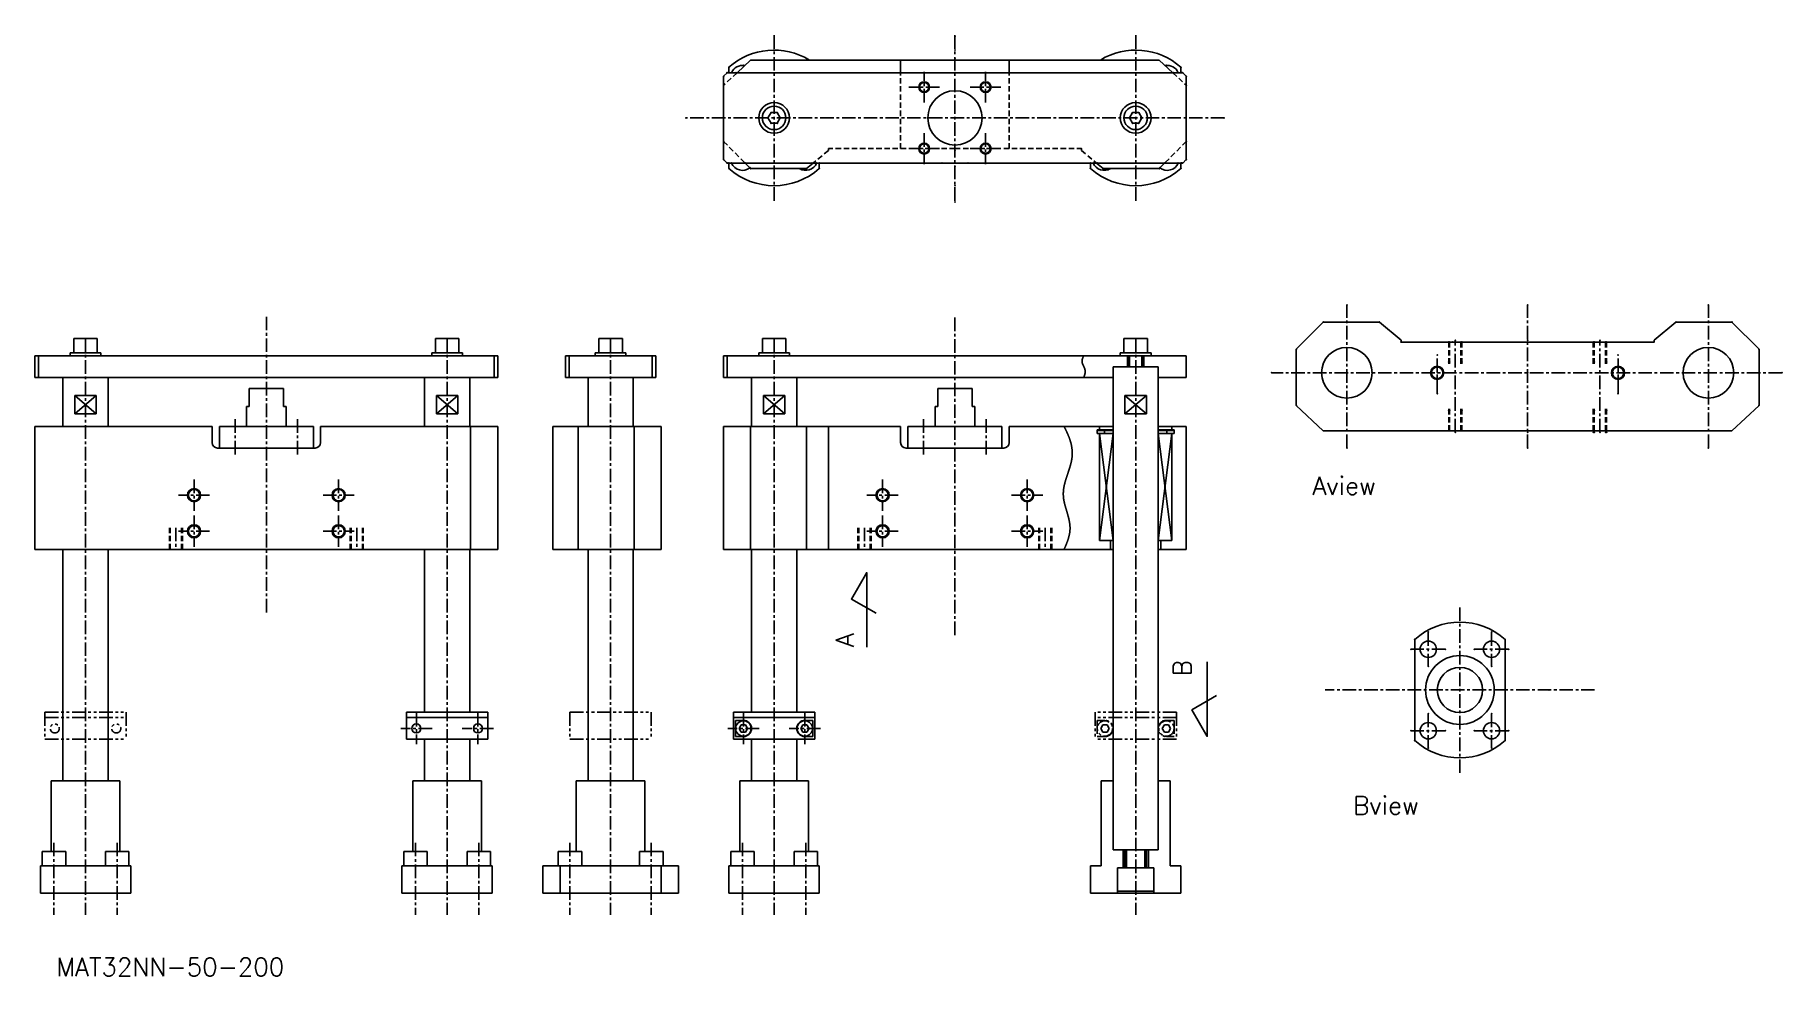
# Model space of a CAD drawing. Extents: x -509 to 458, y -343 to 177.
import ezdxf

# ---------------------------------------------------------------- set-up
doc = ezdxf.new("R2010")
doc.units = 0
for name, pattern in [('CENTER', [12, 7.5, -1.5, 1.5, -1.5]), ('DASHED', [4.5, 3, -1.5]), ('PHANTOM', [15, 7.5, -1.5, 1.5, -1.5, 1.5, -1.5])]:
    doc.linetypes.add(name, pattern=pattern)
doc.layers.get('0').update_dxf_attribs({"linetype": 'CONTINUOUS'})
doc.layers.add('CENTER', color=1, linetype='CENTER')
doc.styles.get("Standard").update_dxf_attribs({"font": 'txt.shx'})

msp = doc.modelspace()

# ---------------------------------------------------------------- linework, layer by layer
at = {"color": 7, "linetype": 'CONTINUOUS'}
for p, q in [((-128, 154.52), (-126, 156.52)), ((-126, 156.52), (0, 156.52)), ((-125, 159.47), (-125, 156.52)), ((-113, 163.52), (-120.5, 156.52)), ((0, 163.52), (-113, 163.52)), ((-30, 156.52), (-30, 163.52)), ((0, 163.52), (113, 163.52)), ((126, 156.52), (0, 156.52)), ((30, 156.52), (30, 163.52)), ((113, 163.52), (120.5, 156.52)), ((125, 159.47), (125, 156.52)), ((128, 154.52), (126, 156.52)), ((-128, 108.52), (-128, 154.52)), ((128, 108.52), (128, 154.52)), ((-101.71, 134.49), (-103.43, 131.52)), ((-103.43, 131.52), (-101.71, 128.55)), ((-98.29, 134.49), (-101.71, 134.49)), ((-101.71, 128.55), (-98.29, 128.55)), ((-96.57, 131.52), (-98.29, 134.49)), ((-98.29, 128.55), (-96.57, 131.52)), ((96.57, 131.52), (98.29, 134.49)), ((98.29, 128.55), (96.57, 131.52)), ((98.29, 134.49), (101.71, 134.49)), ((101.71, 128.55), (98.29, 128.55)), ((101.71, 134.49), (103.43, 131.52)), ((103.43, 131.52), (101.71, 128.55)), ((-126, 106.52), (-128, 108.52)), ((-126, 106.52), (0, 106.52)), ((-125, 106.52), (-125, 103.57)), ((-116, 106.52), (-113, 103.52)), ((-78.4, 106.52), (-82, 103.52)), ((-75, 106.52), (-75, 103.57)), ((126, 106.52), (0, 106.52)), ((75, 106.52), (75, 103.57)), ((78.4, 106.52), (82, 103.52)), ((116, 106.52), (113, 103.52)), ((125, 106.52), (125, 103.57)), ((126, 106.52), (128, 108.52)), ((-113, 103.52), (-82, 103.52)), ((113, 103.52), (82, 103.52)), ((188.8, 3.62), (203.8, 18.62)), ((203.8, 18.62), (234.8, 18.62)), ((246.8, 8.62), (234.8, 18.62)), ((386.8, 8.62), (398.8, 18.62)), ((429.8, 18.62), (398.8, 18.62)), ((444.8, 3.62), (429.8, 18.62)), ((-508.88, 0), (-380.88, 0)), ((-508.88, 0), (-508.88, -12)), ((-506.88, 0), (-506.88, -12)), ((-489.38, 1.6), (-472.38, 1.6)), ((-489.38, 1.6), (-489.38, 0)), ((-487.38, 9.6), (-474.38, 9.6)), ((-487.38, 9.6), (-487.38, 1.6)), ((-474.38, 9.6), (-474.38, 1.6)), ((-472.38, 1.6), (-472.38, 0)), ((-252.88, 0), (-380.88, 0)), ((-272.38, 1.6), (-289.38, 1.6)), ((-289.38, 1.6), (-289.38, 0)), ((-274.38, 9.6), (-287.38, 9.6)), ((-287.38, 9.6), (-287.38, 1.6)), ((-274.38, 9.6), (-274.38, 1.6)), ((-272.38, 1.6), (-272.38, 0)), ((-254.88, 0), (-254.88, -12)), ((-252.88, 0), (-252.88, -12)), ((-165.44, 0), (-215.44, 0)), ((-215.44, 0), (-215.44, -12)), ((-213.44, 0), (-213.44, -12)), ((-198.94, 1.6), (-181.94, 1.6)), ((-198.94, 1.6), (-198.94, 0)), ((-196.94, 9.6), (-183.94, 9.6)), ((-196.94, 9.6), (-196.94, 1.6)), ((-183.94, 9.6), (-183.94, 1.6)), ((-181.94, 1.6), (-181.94, 0)), ((-167.44, 0), (-167.44, -12)), ((-165.44, 0), (-165.44, -12)), ((-128, 0), (0, 0)), ((-128, 0), (-128, -12)), ((-126, 0), (-126, -12)), ((-108.5, 1.6), (-91.5, 1.6)), ((-108.5, 1.6), (-108.5, 0)), ((-106.5, 9.6), (-93.5, 9.6)), ((-106.5, 9.6), (-106.5, 1.6)), ((-93.5, 9.6), (-93.5, 1.6)), ((-91.5, 1.6), (-91.5, 0)), ((128, 0), (0, 0)), ((108.5, 1.6), (91.5, 1.6)), ((91.5, 1.6), (91.5, 0)), ((106.5, 9.6), (93.5, 9.6)), ((93.5, 9.6), (93.5, 1.6)), ((95.5, 0), (95.5, -6)), ((96, 0), (96, -6)), ((96.63, 0), (96.63, -6)), ((103.38, 0), (103.38, -6)), ((104, 0), (104, -6)), ((104.5, 0), (104.5, -6)), ((106.5, 9.6), (106.5, 1.6)), ((108.5, 1.6), (108.5, 0)), ((128, 0), (128, -12)), ((188.8, -27.38), (188.8, 3.62)), ((246.8, 7.62), (246.8, 8.62)), ((316.8, 7.62), (246.8, 7.62)), ((316.8, 7.62), (386.8, 7.62)), ((386.8, 7.62), (386.8, 8.62)), ((444.8, -27.38), (444.8, 3.62)), ((112.5, -6), (87.5, -6)), ((87.5, -6), (87.5, -273)), ((112.5, -6), (112.5, -273)), ((-508.88, -12), (-493.38, -12)), ((-508.88, -12), (-380.88, -12)), ((-493.38, -12), (-493.38, -39)), ((-468.38, -12), (-468.38, -39)), ((-390.38, -18), (-390.38, -28)), ((-371.38, -18), (-390.38, -18)), ((-252.88, -12), (-380.88, -12)), ((-371.38, -18), (-371.38, -28)), ((-293.38, -12), (-293.38, -39)), ((-268.38, -12), (-268.38, -39)), ((-215.44, -12), (-165.44, -12)), ((-202.94, -12), (-202.94, -39)), ((-177.94, -12), (-177.94, -39)), ((-128, -12), (0, -12)), ((-112.5, -12), (-112.5, -39)), ((-87.5, -12), (-87.5, -39)), ((-9.5, -18), (-9.5, -28)), ((-9.5, -18), (9.5, -18)), ((87.5, -12), (0, -12)), ((9.5, -18), (9.5, -28)), ((128, -12), (112.5, -12)), ((-486.82, -22), (-474.94, -22)), ((-486.82, -22), (-486.82, -32)), ((-474.94, -22), (-486.82, -32)), ((-474.94, -32), (-486.82, -22)), ((-474.94, -22), (-474.94, -32)), ((-391.88, -28), (-391.88, -39)), ((-390.38, -28), (-391.88, -28)), ((-371.38, -28), (-369.88, -28)), ((-369.88, -28), (-369.88, -39)), ((-286.82, -22), (-286.82, -32)), ((-286.82, -32), (-274.94, -22)), ((-274.94, -22), (-286.82, -22)), ((-286.82, -22), (-274.94, -32)), ((-274.94, -22), (-274.94, -32)), ((-94.06, -32), (-105.94, -22)), ((-105.94, -22), (-105.94, -32)), ((-105.94, -22), (-94.06, -22)), ((-94.06, -22), (-105.94, -32)), ((-94.06, -22), (-94.06, -32)), ((-11, -28), (-11, -39)), ((-9.5, -28), (-11, -28)), ((9.5, -28), (11, -28)), ((11, -28), (11, -39)), ((105.94, -22), (94.06, -22)), ((94.06, -22), (94.06, -32)), ((94.06, -22), (105.94, -32)), ((94.06, -32), (105.94, -22)), ((105.94, -22), (105.94, -32)), ((203.8, -41.38), (188.8, -27.38)), ((429.8, -41.38), (444.8, -27.38)), ((-486.82, -32), (-474.94, -32)), ((-274.94, -32), (-286.82, -32)), ((-105.94, -32), (-94.06, -32)), ((105.94, -32), (94.06, -32)), ((-508.88, -39), (-493.38, -39)), ((-508.88, -39), (-410.88, -39)), ((-508.88, -39), (-508.88, -107)), ((-410.88, -39), (-410.88, -48)), ((-380.88, -39), (-406.88, -39)), ((-406.88, -39), (-406.88, -51)), ((-380.88, -39), (-354.88, -39)), ((-354.88, -39), (-354.88, -51)), ((-252.88, -39), (-350.88, -39)), ((-350.88, -39), (-350.88, -48)), ((-267.88, -39), (-267.88, -107)), ((-252.88, -39), (-252.88, -107)), ((-190.44, -39), (-222.44, -39)), ((-222.44, -39), (-222.44, -107)), ((-208.44, -39), (-208.44, -107)), ((-177.94, -39), (-202.94, -39)), ((-190.44, -39), (-162.44, -39)), ((-177.44, -39), (-177.44, -107)), ((-162.44, -39), (-162.44, -107)), ((-128, -39), (-30, -39)), ((-128, -39), (-128, -107)), ((-113, -39), (-113, -107)), ((-82, -39), (-82, -107)), ((-70, -39), (-70, -107)), ((-30, -39), (-30, -48)), ((-26, -39), (-26, -51)), ((0, -39), (-26, -39)), ((0, -39), (26, -39)), ((26, -39), (26, -51)), ((87.5, -39), (30, -39)), ((30, -39), (30, -48)), ((78.75, -41), (78.75, -43)), ((87.5, -41), (78.75, -41)), ((87.5, -41.25), (78.75, -41.25)), ((87.5, -43), (78.75, -43)), ((80, -39), (80, -41)), ((80, -43), (80, -102)), ((87.5, -102), (80, -43)), ((87.5, -43), (80, -102)), ((82.75, -41.25), (82.75, -43)), ((87.5, -43), (87.5, -102)), ((128, -39), (112.5, -39)), ((121.25, -41), (112.5, -41)), ((121.25, -41.25), (112.5, -41.25)), ((121.25, -43), (112.5, -43)), ((112.5, -43), (112.5, -102)), ((112.5, -102), (120, -43)), ((112.5, -43), (120, -102)), ((117.25, -41.25), (117.25, -43)), ((120, -39), (120, -41)), ((120, -43), (120, -102)), ((121.25, -41), (121.25, -43)), ((128, -39), (128, -107)), ((316.8, -41.38), (203.8, -41.38)), ((316.8, -41.38), (429.8, -41.38)), ((-407.88, -51), (-380.88, -51)), ((-353.88, -51), (-380.88, -51)), ((-27, -51), (0, -51)), ((27, -51), (0, -51)), ((87.5, -102), (80, -102)), ((86, -102), (86, -107)), ((120, -102), (112.5, -102)), ((114, -102), (114, -107)), ((-508.88, -107), (-493.38, -107)), ((-508.88, -107), (-380.88, -107)), ((-493.38, -107), (-493.38, -235)), ((-468.38, -107), (-468.38, -235)), ((-252.88, -107), (-380.88, -107)), ((-293.38, -107), (-293.38, -197)), ((-268.38, -107), (-268.38, -197)), ((-222.44, -107), (-162.44, -107)), ((-202.94, -107), (-202.94, -235)), ((-177.94, -107), (-177.94, -235)), ((-128, -107), (0, -107)), ((-112.5, -107), (-112.5, -197)), ((-87.5, -107), (-87.5, -197)), ((87.5, -107), (0, -107)), ((128, -107), (112.5, -107)), ((254.36, -156.78), (254.36, -212.68)), ((304.36, -156.78), (304.36, -212.68)), ((-258.38, -197), (-303.38, -197)), ((-303.38, -197), (-303.38, -212)), ((-258.38, -200), (-303.38, -200)), ((-258.38, -197), (-258.38, -212)), ((-122.5, -197), (-77.5, -197)), ((-122.5, -197), (-122.5, -212)), ((-122.5, -200), (-77.5, -200)), ((-117, -201.5), (-121.38, -201.5)), ((-121.38, -201.5), (-121.38, -210.5)), ((-83, -201.5), (-78.62, -201.5)), ((-78.62, -201.5), (-78.62, -210.5)), ((-77.5, -197), (-77.5, -212)), ((-258.38, -212), (-303.38, -212)), ((-293.38, -212), (-293.38, -235)), ((-268.38, -212), (-268.38, -235)), ((-122.5, -212), (-77.5, -212)), ((-117, -210.5), (-121.38, -210.5)), ((-118.15, -204), (-119.31, -206)), ((-119.31, -206), (-118.15, -208)), ((-118.15, -204), (-115.85, -204)), ((-118.15, -208), (-115.85, -208)), ((-115.85, -204), (-114.69, -206)), ((-114.69, -206), (-115.85, -208)), ((-112.5, -212), (-112.5, -235)), ((-87.5, -212), (-87.5, -235)), ((-84.15, -204), (-85.31, -206)), ((-85.31, -206), (-84.15, -208)), ((-84.15, -204), (-81.85, -204)), ((-84.15, -208), (-81.85, -208)), ((-83, -210.5), (-78.62, -210.5)), ((-81.85, -204), (-80.69, -206)), ((-80.69, -206), (-81.85, -208)), ((-499.88, -235), (-480.88, -235)), ((-499.88, -235), (-499.88, -274)), ((-480.88, -235), (-461.88, -235)), ((-461.88, -235), (-461.88, -274)), ((-299.88, -235), (-299.88, -274)), ((-280.88, -235), (-299.88, -235)), ((-261.88, -235), (-280.88, -235)), ((-261.88, -235), (-261.88, -274)), ((-209.44, -235), (-209.44, -274)), ((-171.44, -235), (-209.44, -235)), ((-171.44, -235), (-171.44, -274)), ((-119, -235), (-100, -235)), ((-119, -235), (-119, -274)), ((-100, -235), (-81, -235)), ((-81, -235), (-81, -274)), ((81, -235), (81, -282)), ((87.5, -235), (81, -235)), ((119, -235), (112.5, -235)), ((119, -235), (119, -282)), ((-504.88, -274), (-491.88, -274)), ((-504.88, -274), (-504.88, -282)), ((-491.88, -274), (-491.88, -282)), ((-469.88, -274), (-456.88, -274)), ((-469.88, -274), (-469.88, -282)), ((-456.88, -274), (-456.88, -282)), ((-291.88, -274), (-304.88, -274)), ((-304.88, -274), (-304.88, -282)), ((-291.88, -274), (-291.88, -282)), ((-256.88, -274), (-269.88, -274)), ((-269.88, -274), (-269.88, -282)), ((-256.88, -274), (-256.88, -282)), ((-219.44, -274), (-206.44, -274)), ((-219.44, -274), (-219.44, -282)), ((-206.44, -274), (-206.44, -282)), ((-161.44, -274), (-174.44, -274)), ((-174.44, -274), (-174.44, -282)), ((-161.44, -274), (-161.44, -282)), ((-124, -274), (-111, -274)), ((-124, -274), (-124, -282)), ((-111, -274), (-111, -282)), ((-89, -274), (-76, -274)), ((-89, -274), (-89, -282)), ((-76, -274), (-76, -282)), ((112.5, -273), (87.5, -273)), ((93, -273), (93, -283)), ((94, -273), (94, -283)), ((94.88, -273), (94.88, -283)), ((105.13, -273), (105.13, -283)), ((106, -273), (106, -283)), ((107, -273), (107, -283)), ((-505.88, -282), (-505.88, -297)), ((-505.88, -282), (-480.88, -282)), ((-480.88, -282), (-455.88, -282)), ((-455.88, -282), (-455.88, -297)), ((-305.88, -282), (-305.88, -297)), ((-280.88, -282), (-305.88, -282)), ((-255.88, -282), (-280.88, -282)), ((-255.88, -282), (-255.88, -297)), ((-190.44, -282), (-227.94, -282)), ((-227.94, -282), (-227.94, -297)), ((-218.39, -297), (-218.39, -282)), ((-209.44, -282), (-171.44, -282)), ((-152.94, -282), (-190.44, -282)), ((-162.49, -297), (-162.49, -282)), ((-152.94, -297), (-152.94, -282)), ((-125, -282), (-125, -297)), ((-125, -282), (-100, -282)), ((-100, -282), (-75, -282)), ((-75, -282), (-75, -297)), ((75, -282), (75, -297)), ((81, -282), (75, -282)), ((110, -283), (90, -283)), ((90, -283), (90, -297)), ((110, -283), (110, -297)), ((125, -282), (119, -282)), ((125, -282), (125, -297)), ((-505.88, -297), (-455.88, -297)), ((-255.88, -297), (-305.88, -297)), ((-227.94, -297), (-152.94, -297)), ((-125, -297), (-75, -297)), ((75, -297), (125, -297)), ((110, -296), (90, -296))]:
    msp.add_line(p, q, dxfattribs=at)
at = {"color": 3, "linetype": 'DASHED'}
for p, q in [((-120.5, 156.52), (-128, 149.52)), ((-30, 114.52), (-30, 156.52)), ((30, 114.52), (30, 156.52)), ((120.5, 156.52), (128, 149.52)), ((-128, 149.52), (-128, 118.52)), ((128, 149.52), (128, 118.52)), ((-128, 118.52), (-116, 106.52)), ((128, 118.52), (116, 106.52)), ((-70, 113.52), (-78.4, 106.52)), ((0, 114.52), (-70, 114.52)), ((-70, 113.52), (-70, 114.52)), ((0, 114.52), (70, 114.52)), ((70, 113.52), (70, 114.52)), ((70, 113.52), (78.4, 106.52)), ((273.15, -4.38), (273.15, 7.62)), ((273.65, -4.38), (273.65, 7.62)), ((279.95, -4.38), (279.95, 7.62)), ((280.45, -4.38), (280.45, 7.62)), ((353.15, -4.38), (353.15, 7.62)), ((353.65, -4.38), (353.65, 7.62)), ((359.95, -4.38), (359.95, 7.62)), ((360.45, -4.38), (360.45, 7.62)), ((273.15, -41.38), (273.15, -29.38)), ((273.65, -41.38), (273.65, -29.38)), ((279.95, -41.38), (279.95, -29.38)), ((280.45, -41.38), (280.45, -29.38)), ((353.15, -41.38), (353.15, -29.38)), ((353.65, -41.38), (353.65, -29.38)), ((359.95, -41.38), (359.95, -29.38)), ((360.45, -41.38), (360.45, -29.38)), ((-434.53, -95), (-434.53, -107)), ((-434.03, -95), (-434.03, -107)), ((-427.73, -95), (-427.73, -107)), ((-427.23, -95), (-427.23, -107)), ((-334.53, -95), (-334.53, -107)), ((-334.03, -95), (-334.03, -107)), ((-327.73, -95), (-327.73, -107)), ((-327.23, -95), (-327.23, -107)), ((-53.65, -95), (-53.65, -107)), ((-53.15, -95), (-53.15, -107)), ((-46.85, -95), (-46.85, -107)), ((-46.35, -95), (-46.35, -107)), ((46.35, -95), (46.35, -107)), ((46.85, -95), (46.85, -107)), ((53.15, -95), (53.15, -107)), ((53.65, -95), (53.65, -107))]:
    msp.add_line(p, q, dxfattribs=at)
at = {"color": 3, "linetype": 'PHANTOM'}
for p, q in [((-503.38, -197), (-458.38, -197)), ((-503.38, -197), (-503.38, -212)), ((-503.38, -200), (-458.38, -200)), ((-458.38, -197), (-458.38, -212)), ((-212.94, -197), (-167.94, -197)), ((-212.94, -197), (-212.94, -212)), ((-167.94, -197), (-167.94, -212)), ((122.5, -197), (77.5, -197)), ((77.5, -197), (77.5, -212)), ((122.5, -200), (77.5, -200)), ((78.62, -201.5), (78.62, -210.5)), ((83, -201.5), (78.62, -201.5)), ((117, -201.5), (121.38, -201.5)), ((121.38, -201.5), (121.38, -210.5)), ((122.5, -197), (122.5, -212)), ((-503.38, -212), (-458.38, -212)), ((-212.94, -212), (-167.94, -212)), ((122.5, -212), (77.5, -212)), ((83, -210.5), (78.62, -210.5)), ((81.85, -204), (80.69, -206)), ((80.69, -206), (81.85, -208)), ((84.15, -204), (81.85, -204)), ((84.15, -208), (81.85, -208)), ((84.15, -204), (85.31, -206)), ((85.31, -206), (84.15, -208)), ((115.85, -204), (114.69, -206)), ((114.69, -206), (115.85, -208)), ((118.15, -204), (115.85, -204)), ((118.15, -208), (115.85, -208)), ((117, -210.5), (121.38, -210.5)), ((118.15, -204), (119.31, -206)), ((119.31, -206), (118.15, -208))]:
    msp.add_line(p, q, dxfattribs=at)
at = {"color": 7, "linetype": 'CONTINUOUS'}
for points in [[(-48.76, -160.98), (-48.76, -119.81), (-57.22, -134.46), (-43.56, -142.35)], [(139.55, -169.22), (139.55, -210.39), (131.09, -195.74), (144.75, -187.86)]]:
    msp.add_lwpolyline(points, dxfattribs=at)
at = {"color": 7}
for points in [[(71.27, 0, 0), (71.25, -0.03, 0), (71.24, -0.05, 0), (71.22, -0.08, 0), (71.21, -0.11, 0), (71.19, -0.13, 0), (71.18, -0.16, 0), (71.17, -0.19, 0), (71.15, -0.21, 0), (71.14, -0.24, 0), (71.12, -0.27, 0), (71.11, -0.29, 0), (71.09, -0.32, 0), (71.08, -0.35, 0), (71.07, -0.38, 0), (71.05, -0.4, 0), (71.04, -0.43, 0), (71.03, -0.46, 0), (71.01, -0.48, 0), (71, -0.51, 0), (70.99, -0.54, 0), (70.97, -0.57, 0), (70.96, -0.59, 0), (70.95, -0.62, 0), (70.93, -0.65, 0), (70.92, -0.68, 0), (70.91, -0.7, 0), (70.9, -0.73, 0), (70.88, -0.76, 0), (70.87, -0.79, 0), (70.86, -0.81, 0), (70.85, -0.84, 0), (70.83, -0.87, 0), (70.82, -0.9, 0), (70.81, -0.93, 0), (70.8, -0.95, 0), (70.79, -0.98, 0), (70.77, -1.01, 0), (70.76, -1.04, 0), (70.75, -1.07, 0), (70.74, -1.09, 0), (70.73, -1.12, 0), (70.72, -1.15, 0), (70.7, -1.18, 0), (70.69, -1.21, 0), (70.68, -1.23, 0), (70.67, -1.26, 0), (70.66, -1.29, 0), (70.65, -1.32, 0), (70.64, -1.35, 0), (70.63, -1.38, 0), (70.62, -1.41, 0), (70.61, -1.43, 0), (70.6, -1.46, 0), (70.59, -1.49, 0), (70.58, -1.52, 0), (70.57, -1.55, 0), (70.56, -1.58, 0), (70.55, -1.61, 0), (70.54, -1.64, 0), (70.53, -1.67, 0), (70.52, -1.69, 0), (70.52, -1.72, 0), (70.51, -1.75, 0), (70.5, -1.78, 0), (70.49, -1.81, 0), (70.48, -1.84, 0), (70.47, -1.87, 0), (70.47, -1.9, 0), (70.46, -1.93, 0), (70.45, -1.96, 0), (70.44, -1.99, 0), (70.44, -2.02, 0), (70.43, -2.05, 0), (70.42, -2.08, 0), (70.42, -2.11, 0), (70.41, -2.14, 0), (70.41, -2.17, 0), (70.4, -2.2, 0), (70.39, -2.23, 0), (70.39, -2.26, 0), (70.38, -2.29, 0), (70.38, -2.32, 0), (70.37, -2.35, 0), (70.37, -2.38, 0), (70.36, -2.41, 0), (70.36, -2.44, 0), (70.36, -2.47, 0), (70.35, -2.5, 0), (70.35, -2.53, 0), (70.35, -2.56, 0), (70.34, -2.59, 0), (70.34, -2.62, 0), (70.34, -2.65, 0), (70.34, -2.68, 0), (70.33, -2.71, 0), (70.33, -2.74, 0), (70.33, -2.77, 0), (70.33, -2.8, 0), (70.33, -2.83, 0), (70.33, -2.86, 0), (70.33, -2.89, 0), (70.33, -2.92, 0), (70.33, -2.95, 0), (70.33, -2.98, 0), (70.33, -3.01, 0), (70.33, -3.05, 0), (70.33, -3.08, 0), (70.33, -3.11, 0), (70.33, -3.14, 0), (70.33, -3.17, 0), (70.33, -3.2, 0), (70.33, -3.23, 0), (70.34, -3.26, 0), (70.34, -3.29, 0), (70.34, -3.32, 0), (70.34, -3.35, 0), (70.35, -3.38, 0), (70.35, -3.41, 0), (70.35, -3.44, 0), (70.36, -3.47, 0), (70.36, -3.5, 0), (70.37, -3.53, 0), (70.37, -3.56, 0), (70.38, -3.59, 0), (70.38, -3.62, 0), (70.39, -3.65, 0), (70.39, -3.68, 0), (70.4, -3.71, 0), (70.41, -3.74, 0), (70.41, -3.77, 0), (70.42, -3.8, 0), (70.43, -3.83, 0), (70.43, -3.86, 0), (70.44, -3.89, 0), (70.45, -3.92, 0), (70.46, -3.95, 0), (70.46, -3.98, 0), (70.47, -4, 0), (70.48, -4.03, 0), (70.49, -4.06, 0), (70.5, -4.09, 0), (70.51, -4.12, 0), (70.52, -4.15, 0), (70.52, -4.18, 0), (70.53, -4.21, 0), (70.54, -4.24, 0), (70.55, -4.27, 0), (70.56, -4.29, 0), (70.57, -4.32, 0), (70.58, -4.35, 0), (70.59, -4.38, 0), (70.6, -4.41, 0), (70.62, -4.44, 0), (70.63, -4.47, 0), (70.64, -4.49, 0), (70.65, -4.52, 0), (70.66, -4.55, 0), (70.67, -4.58, 0), (70.68, -4.61, 0), (70.69, -4.64, 0), (70.71, -4.66, 0), (70.72, -4.69, 0), (70.73, -4.72, 0), (70.74, -4.75, 0), (70.75, -4.78, 0), (70.76, -4.8, 0), (70.78, -4.83, 0), (70.79, -4.86, 0), (70.8, -4.89, 0), (70.81, -4.92, 0), (70.83, -4.94, 0), (70.84, -4.97, 0), (70.85, -5, 0), (70.86, -5.03, 0), (70.87, -5.05, 0), (70.89, -5.08, 0), (70.9, -5.11, 0), (70.91, -5.14, 0), (70.93, -5.17, 0), (70.94, -5.19, 0), (70.95, -5.22, 0), (70.96, -5.25, 0), (70.98, -5.28, 0), (70.99, -5.3, 0), (71, -5.33, 0), (71.02, -5.36, 0), (71.03, -5.38, 0), (71.04, -5.41, 0), (71.05, -5.44, 0), (71.07, -5.47, 0), (71.08, -5.49, 0), (71.09, -5.52, 0), (71.11, -5.55, 0), (71.12, -5.58, 0), (71.13, -5.6, 0), (71.15, -5.63, 0), (71.16, -5.66, 0), (71.17, -5.69, 0), (71.19, -5.71, 0), (71.2, -5.74, 0), (71.21, -5.77, 0), (71.23, -5.79, 0), (71.24, -5.82, 0), (71.25, -5.85, 0), (71.27, -5.88, 0), (71.28, -5.9, 0), (71.29, -5.93, 0), (71.31, -5.96, 0), (71.32, -5.99, 0), (71.33, -6.01, 0), (71.34, -6.04, 0), (71.36, -6.07, 0), (71.37, -6.1, 0), (71.38, -6.12, 0), (71.4, -6.15, 0), (71.41, -6.18, 0), (71.42, -6.21, 0), (71.44, -6.23, 0), (71.45, -6.26, 0), (71.46, -6.29, 0), (71.47, -6.32, 0), (71.49, -6.34, 0), (71.5, -6.37, 0), (71.51, -6.4, 0), (71.52, -6.43, 0), (71.54, -6.45, 0), (71.55, -6.48, 0), (71.56, -6.51, 0), (71.57, -6.54, 0), (71.59, -6.56, 0), (71.6, -6.59, 0), (71.61, -6.62, 0), (71.62, -6.65, 0), (71.63, -6.68, 0), (71.65, -6.7, 0), (71.66, -6.73, 0), (71.67, -6.76, 0), (71.68, -6.79, 0), (71.69, -6.82, 0), (71.7, -6.85, 0), (71.71, -6.87, 0), (71.72, -6.9, 0), (71.73, -6.93, 0), (71.75, -6.96, 0), (71.76, -6.99, 0), (71.77, -7.02, 0), (71.78, -7.04, 0), (71.79, -7.07, 0), (71.8, -7.1, 0), (71.81, -7.13, 0), (71.82, -7.16, 0), (71.83, -7.19, 0), (71.83, -7.22, 0), (71.84, -7.25, 0), (71.85, -7.28, 0), (71.86, -7.3, 0), (71.87, -7.33, 0), (71.88, -7.36, 0), (71.89, -7.39, 0), (71.9, -7.42, 0), (71.9, -7.45, 0), (71.91, -7.48, 0), (71.92, -7.51, 0), (71.93, -7.54, 0), (71.93, -7.57, 0), (71.94, -7.6, 0), (71.95, -7.63, 0), (71.95, -7.66, 0), (71.96, -7.69, 0), (71.97, -7.72, 0), (71.97, -7.75, 0), (71.98, -7.78, 0), (71.99, -7.81, 0), (71.99, -7.84, 0), (72, -7.87, 0), (72, -7.9, 0), (72.01, -7.93, 0), (72.01, -7.96, 0), (72.02, -7.99, 0), (72.02, -8.02, 0), (72.03, -8.05, 0), (72.03, -8.08, 0), (72.04, -8.11, 0), (72.04, -8.14, 0), (72.04, -8.17, 0), (72.05, -8.2, 0), (72.05, -8.23, 0), (72.05, -8.26, 0), (72.05, -8.29, 0), (72.06, -8.32, 0), (72.06, -8.35, 0), (72.06, -8.38, 0), (72.06, -8.41, 0), (72.06, -8.44, 0), (72.07, -8.47, 0), (72.07, -8.5, 0), (72.07, -8.53, 0), (72.07, -8.56, 0), (72.07, -8.59, 0), (72.07, -8.62, 0), (72.07, -8.65, 0), (72.07, -8.68, 0), (72.07, -8.71, 0), (72.07, -8.74, 0), (72.07, -8.77, 0), (72.07, -8.8, 0), (72.07, -8.83, 0), (72.07, -8.87, 0), (72.06, -8.9, 0), (72.06, -8.93, 0), (72.06, -8.96, 0), (72.06, -8.99, 0), (72.06, -9.02, 0), (72.06, -9.05, 0), (72.05, -9.08, 0), (72.05, -9.11, 0), (72.05, -9.14, 0), (72.05, -9.17, 0), (72.04, -9.2, 0), (72.04, -9.23, 0), (72.04, -9.26, 0), (72.03, -9.29, 0), (72.03, -9.32, 0), (72.03, -9.35, 0), (72.02, -9.38, 0), (72.02, -9.41, 0), (72.01, -9.44, 0), (72.01, -9.47, 0), (72, -9.5, 0), (72, -9.53, 0), (72, -9.56, 0), (71.99, -9.59, 0), (71.99, -9.62, 0), (71.98, -9.65, 0), (71.98, -9.68, 0), (71.97, -9.71, 0), (71.96, -9.74, 0), (71.96, -9.77, 0), (71.95, -9.8, 0), (71.95, -9.83, 0), (71.94, -9.86, 0), (71.94, -9.89, 0), (71.93, -9.92, 0), (71.92, -9.95, 0), (71.92, -9.98, 0), (71.91, -10.01, 0), (71.9, -10.04, 0), (71.9, -10.07, 0), (71.89, -10.1, 0), (71.88, -10.13, 0), (71.88, -10.16, 0), (71.87, -10.19, 0), (71.86, -10.22, 0), (71.86, -10.25, 0), (71.85, -10.28, 0), (71.84, -10.3, 0), (71.83, -10.33, 0), (71.83, -10.36, 0), (71.82, -10.39, 0), (71.81, -10.42, 0), (71.8, -10.45, 0), (71.79, -10.48, 0), (71.79, -10.51, 0), (71.78, -10.54, 0), (71.77, -10.57, 0), (71.76, -10.6, 0), (71.75, -10.63, 0), (71.74, -10.66, 0), (71.74, -10.69, 0), (71.73, -10.71, 0), (71.72, -10.74, 0), (71.71, -10.77, 0), (71.7, -10.8, 0), (71.69, -10.83, 0), (71.68, -10.86, 0), (71.67, -10.89, 0), (71.66, -10.92, 0), (71.65, -10.95, 0), (71.64, -10.97, 0), (71.64, -11, 0), (71.63, -11.03, 0), (71.62, -11.06, 0), (71.61, -11.09, 0), (71.6, -11.12, 0), (71.59, -11.15, 0), (71.58, -11.18, 0), (71.57, -11.21, 0), (71.56, -11.23, 0), (71.55, -11.26, 0), (71.54, -11.29, 0), (71.53, -11.32, 0), (71.52, -11.35, 0), (71.51, -11.38, 0), (71.5, -11.41, 0), (71.49, -11.43, 0), (71.47, -11.46, 0), (71.46, -11.49, 0), (71.45, -11.52, 0), (71.44, -11.55, 0), (71.43, -11.58, 0), (71.42, -11.6, 0), (71.41, -11.63, 0), (71.4, -11.66, 0), (71.39, -11.69, 0), (71.38, -11.72, 0), (71.37, -11.75, 0), (71.36, -11.77, 0), (71.35, -11.8, 0), (71.33, -11.83, 0), (71.32, -11.86, 0), (71.31, -11.89, 0), (71.3, -11.92, 0), (71.29, -11.94, 0), (71.28, -11.97, 0), (71.27, -12, 0)], [(60.36, -39, 0), (60.43, -39.13, 0), (60.5, -39.26, 0), (60.56, -39.39, 0), (60.63, -39.52, 0), (60.7, -39.65, 0), (60.76, -39.78, 0), (60.83, -39.91, 0), (60.9, -40.05, 0), (60.96, -40.18, 0), (61.03, -40.31, 0), (61.09, -40.44, 0), (61.16, -40.57, 0), (61.22, -40.7, 0), (61.29, -40.84, 0), (61.35, -40.97, 0), (61.42, -41.1, 0), (61.48, -41.23, 0), (61.55, -41.36, 0), (61.61, -41.5, 0), (61.67, -41.63, 0), (61.73, -41.76, 0), (61.8, -41.9, 0), (61.86, -42.03, 0), (61.92, -42.16, 0), (61.98, -42.3, 0), (62.04, -42.43, 0), (62.1, -42.56, 0), (62.16, -42.7, 0), (62.22, -42.83, 0), (62.28, -42.97, 0), (62.34, -43.1, 0), (62.4, -43.24, 0), (62.45, -43.37, 0), (62.51, -43.51, 0), (62.57, -43.64, 0), (62.63, -43.78, 0), (62.68, -43.92, 0), (62.74, -44.05, 0), (62.79, -44.19, 0), (62.85, -44.32, 0), (62.9, -44.46, 0), (62.96, -44.6, 0), (63.01, -44.73, 0), (63.06, -44.87, 0), (63.12, -45.01, 0), (63.17, -45.15, 0), (63.22, -45.28, 0), (63.27, -45.42, 0), (63.32, -45.56, 0), (63.37, -45.7, 0), (63.42, -45.84, 0), (63.47, -45.98, 0), (63.52, -46.12, 0), (63.57, -46.26, 0), (63.61, -46.39, 0), (63.66, -46.53, 0), (63.71, -46.67, 0), (63.75, -46.81, 0), (63.8, -46.95, 0), (63.84, -47.09, 0), (63.88, -47.24, 0), (63.93, -47.38, 0), (63.97, -47.52, 0), (64.01, -47.66, 0), (64.05, -47.8, 0), (64.09, -47.94, 0), (64.13, -48.08, 0), (64.16, -48.23, 0), (64.2, -48.37, 0), (64.24, -48.51, 0), (64.27, -48.65, 0), (64.31, -48.8, 0), (64.34, -48.94, 0), (64.37, -49.08, 0), (64.41, -49.23, 0), (64.44, -49.37, 0), (64.47, -49.52, 0), (64.5, -49.66, 0), (64.53, -49.8, 0), (64.55, -49.95, 0), (64.58, -50.09, 0), (64.6, -50.24, 0), (64.63, -50.38, 0), (64.65, -50.53, 0), (64.68, -50.68, 0), (64.7, -50.82, 0), (64.72, -50.97, 0), (64.74, -51.11, 0), (64.76, -51.26, 0), (64.77, -51.41, 0), (64.79, -51.55, 0), (64.81, -51.7, 0), (64.82, -51.85, 0), (64.84, -51.99, 0), (64.85, -52.14, 0), (64.86, -52.29, 0), (64.87, -52.44, 0), (64.88, -52.58, 0), (64.89, -52.73, 0), (64.9, -52.88, 0), (64.9, -53.02, 0), (64.91, -53.17, 0), (64.91, -53.32, 0), (64.92, -53.47, 0), (64.92, -53.61, 0), (64.92, -53.76, 0), (64.92, -53.91, 0), (64.92, -54.06, 0), (64.92, -54.2, 0), (64.92, -54.35, 0), (64.91, -54.5, 0), (64.91, -54.65, 0), (64.9, -54.79, 0), (64.89, -54.94, 0), (64.89, -55.09, 0), (64.88, -55.23, 0), (64.87, -55.38, 0), (64.85, -55.53, 0), (64.84, -55.67, 0), (64.83, -55.82, 0), (64.81, -55.97, 0), (64.8, -56.11, 0), (64.78, -56.26, 0), (64.76, -56.4, 0), (64.74, -56.55, 0), (64.72, -56.69, 0), (64.7, -56.84, 0), (64.68, -56.99, 0), (64.65, -57.13, 0), (64.63, -57.28, 0), (64.61, -57.42, 0), (64.58, -57.56, 0), (64.55, -57.71, 0), (64.52, -57.85, 0), (64.5, -58, 0), (64.47, -58.14, 0), (64.44, -58.29, 0), (64.41, -58.43, 0), (64.37, -58.57, 0), (64.34, -58.72, 0), (64.31, -58.86, 0), (64.28, -59, 0), (64.24, -59.15, 0), (64.21, -59.29, 0), (64.17, -59.43, 0), (64.13, -59.58, 0), (64.1, -59.72, 0), (64.06, -59.86, 0), (64.02, -60, 0), (63.98, -60.15, 0), (63.95, -60.29, 0), (63.91, -60.43, 0), (63.87, -60.57, 0), (63.83, -60.71, 0), (63.79, -60.86, 0), (63.74, -61, 0), (63.7, -61.14, 0), (63.66, -61.28, 0), (63.62, -61.42, 0), (63.58, -61.56, 0), (63.53, -61.7, 0), (63.49, -61.84, 0), (63.45, -61.98, 0), (63.4, -62.13, 0), (63.36, -62.27, 0), (63.32, -62.41, 0), (63.27, -62.55, 0), (63.23, -62.69, 0), (63.18, -62.83, 0), (63.14, -62.97, 0), (63.09, -63.11, 0), (63.05, -63.25, 0), (63, -63.39, 0), (62.96, -63.53, 0), (62.91, -63.66, 0), (62.87, -63.8, 0), (62.82, -63.94, 0), (62.78, -64.08, 0), (62.73, -64.22, 0), (62.68, -64.36, 0), (62.64, -64.5, 0), (62.59, -64.64, 0), (62.54, -64.78, 0), (62.5, -64.92, 0), (62.45, -65.06, 0), (62.41, -65.2, 0), (62.36, -65.34, 0), (62.31, -65.48, 0), (62.27, -65.62, 0), (62.22, -65.76, 0), (62.17, -65.9, 0), (62.13, -66.03, 0), (62.08, -66.17, 0), (62.03, -66.31, 0), (61.99, -66.45, 0), (61.94, -66.59, 0), (61.9, -66.73, 0), (61.85, -66.87, 0), (61.8, -67.01, 0), (61.76, -67.15, 0), (61.71, -67.29, 0), (61.67, -67.43, 0), (61.62, -67.57, 0), (61.58, -67.71, 0), (61.53, -67.85, 0), (61.49, -67.99, 0), (61.45, -68.13, 0), (61.4, -68.27, 0), (61.36, -68.41, 0), (61.31, -68.55, 0), (61.27, -68.69, 0), (61.23, -68.83, 0), (61.19, -68.98, 0), (61.15, -69.12, 0), (61.1, -69.26, 0), (61.06, -69.4, 0), (61.02, -69.54, 0), (60.98, -69.68, 0), (60.94, -69.82, 0), (60.9, -69.97, 0), (60.87, -70.11, 0), (60.83, -70.25, 0), (60.79, -70.39, 0), (60.75, -70.53, 0), (60.72, -70.68, 0), (60.68, -70.82, 0), (60.65, -70.96, 0), (60.61, -71.11, 0), (60.58, -71.25, 0), (60.55, -71.39, 0), (60.51, -71.54, 0), (60.48, -71.68, 0), (60.45, -71.82, 0), (60.42, -71.97, 0), (60.39, -72.11, 0), (60.37, -72.26, 0), (60.34, -72.4, 0), (60.31, -72.54, 0), (60.29, -72.69, 0), (60.26, -72.83, 0), (60.24, -72.98, 0), (60.22, -73.13, 0), (60.2, -73.27, 0), (60.18, -73.42, 0), (60.16, -73.56, 0), (60.14, -73.71, 0), (60.12, -73.86, 0), (60.1, -74, 0), (60.09, -74.15, 0), (60.07, -74.3, 0), (60.06, -74.44, 0), (60.04, -74.59, 0), (60.03, -74.74, 0), (60.02, -74.89, 0), (60.01, -75.03, 0), (60, -75.18, 0), (59.99, -75.33, 0), (59.99, -75.47, 0), (59.98, -75.62, 0), (59.98, -75.77, 0), (59.97, -75.92, 0), (59.97, -76.06, 0), (59.97, -76.21, 0), (59.97, -76.36, 0), (59.97, -76.51, 0), (59.97, -76.65, 0), (59.97, -76.8, 0), (59.98, -76.95, 0), (59.98, -77.1, 0), (59.99, -77.24, 0), (59.99, -77.39, 0), (60, -77.54, 0), (60.01, -77.68, 0), (60.02, -77.83, 0), (60.03, -77.98, 0), (60.04, -78.12, 0), (60.06, -78.27, 0), (60.07, -78.42, 0), (60.09, -78.56, 0), (60.1, -78.71, 0), (60.12, -78.86, 0), (60.14, -79, 0), (60.16, -79.15, 0), (60.18, -79.29, 0), (60.2, -79.44, 0), (60.23, -79.58, 0), (60.25, -79.73, 0), (60.28, -79.87, 0), (60.3, -80.02, 0), (60.33, -80.16, 0), (60.36, -80.3, 0), (60.39, -80.45, 0), (60.42, -80.59, 0), (60.45, -80.74, 0), (60.48, -80.88, 0), (60.51, -81.02, 0), (60.54, -81.17, 0), (60.58, -81.31, 0), (60.61, -81.45, 0), (60.64, -81.6, 0), (60.68, -81.74, 0), (60.71, -81.88, 0), (60.75, -82.03, 0), (60.79, -82.17, 0), (60.82, -82.31, 0), (60.86, -82.45, 0), (60.9, -82.6, 0), (60.94, -82.74, 0), (60.98, -82.88, 0), (61.02, -83.02, 0), (61.06, -83.16, 0), (61.1, -83.31, 0), (61.14, -83.45, 0), (61.18, -83.59, 0), (61.22, -83.73, 0), (61.26, -83.87, 0), (61.3, -84.01, 0), (61.34, -84.15, 0), (61.39, -84.3, 0), (61.43, -84.44, 0), (61.47, -84.58, 0), (61.51, -84.72, 0), (61.55, -84.86, 0), (61.6, -85, 0), (61.64, -85.14, 0), (61.68, -85.28, 0), (61.72, -85.42, 0), (61.77, -85.56, 0), (61.81, -85.7, 0), (61.85, -85.84, 0), (61.89, -85.98, 0), (61.93, -86.13, 0), (61.98, -86.27, 0), (62.02, -86.41, 0), (62.06, -86.55, 0), (62.1, -86.69, 0), (62.14, -86.83, 0), (62.18, -86.97, 0), (62.23, -87.11, 0), (62.27, -87.25, 0), (62.31, -87.39, 0), (62.35, -87.53, 0), (62.39, -87.68, 0), (62.43, -87.82, 0), (62.47, -87.96, 0), (62.51, -88.1, 0), (62.55, -88.24, 0), (62.58, -88.38, 0), (62.62, -88.52, 0), (62.66, -88.67, 0), (62.7, -88.81, 0), (62.74, -88.95, 0), (62.77, -89.09, 0), (62.81, -89.24, 0), (62.84, -89.38, 0), (62.88, -89.52, 0), (62.91, -89.66, 0), (62.95, -89.81, 0), (62.98, -89.95, 0), (63.02, -90.09, 0), (63.05, -90.24, 0), (63.08, -90.38, 0), (63.11, -90.53, 0), (63.14, -90.67, 0), (63.17, -90.82, 0), (63.2, -90.96, 0), (63.23, -91.1, 0), (63.26, -91.25, 0), (63.29, -91.39, 0), (63.32, -91.54, 0), (63.34, -91.69, 0), (63.37, -91.83, 0), (63.39, -91.98, 0), (63.42, -92.12, 0), (63.44, -92.27, 0), (63.46, -92.41, 0), (63.48, -92.56, 0), (63.5, -92.71, 0), (63.52, -92.85, 0), (63.54, -93, 0), (63.56, -93.15, 0), (63.57, -93.29, 0), (63.59, -93.44, 0), (63.6, -93.59, 0), (63.62, -93.73, 0), (63.63, -93.88, 0), (63.64, -94.03, 0), (63.65, -94.17, 0), (63.66, -94.32, 0), (63.67, -94.47, 0), (63.67, -94.61, 0), (63.68, -94.76, 0), (63.68, -94.91, 0), (63.69, -95.05, 0), (63.69, -95.2, 0), (63.69, -95.35, 0), (63.69, -95.49, 0), (63.68, -95.64, 0), (63.68, -95.79, 0), (63.67, -95.93, 0), (63.67, -96.08, 0), (63.66, -96.23, 0), (63.65, -96.37, 0), (63.64, -96.52, 0), (63.63, -96.67, 0), (63.62, -96.81, 0), (63.6, -96.96, 0), (63.59, -97.11, 0), (63.57, -97.25, 0), (63.55, -97.4, 0), (63.53, -97.54, 0), (63.51, -97.69, 0), (63.49, -97.83, 0), (63.47, -97.98, 0), (63.44, -98.13, 0), (63.42, -98.27, 0), (63.39, -98.42, 0), (63.37, -98.56, 0), (63.34, -98.71, 0), (63.31, -98.85, 0), (63.28, -98.99, 0), (63.25, -99.14, 0), (63.22, -99.28, 0), (63.18, -99.43, 0), (63.15, -99.57, 0), (63.11, -99.71, 0), (63.08, -99.86, 0), (63.04, -100, 0), (63.01, -100.14, 0), (62.97, -100.29, 0), (62.93, -100.43, 0), (62.89, -100.57, 0), (62.85, -100.71, 0), (62.81, -100.86, 0), (62.76, -101, 0), (62.72, -101.14, 0), (62.68, -101.28, 0), (62.63, -101.42, 0), (62.59, -101.56, 0), (62.54, -101.7, 0), (62.5, -101.84, 0), (62.45, -101.98, 0), (62.4, -102.12, 0), (62.35, -102.26, 0), (62.31, -102.4, 0), (62.26, -102.54, 0), (62.21, -102.68, 0), (62.16, -102.81, 0), (62.11, -102.95, 0), (62.05, -103.09, 0), (62, -103.23, 0), (61.95, -103.37, 0), (61.9, -103.5, 0), (61.84, -103.64, 0), (61.79, -103.78, 0), (61.73, -103.91, 0), (61.68, -104.05, 0), (61.62, -104.19, 0), (61.57, -104.32, 0), (61.51, -104.46, 0), (61.45, -104.59, 0), (61.4, -104.73, 0), (61.34, -104.86, 0), (61.28, -105, 0), (61.22, -105.13, 0), (61.16, -105.27, 0), (61.1, -105.4, 0), (61.04, -105.53, 0), (60.98, -105.67, 0), (60.92, -105.8, 0), (60.86, -105.94, 0), (60.8, -106.07, 0), (60.74, -106.2, 0), (60.67, -106.34, 0), (60.61, -106.47, 0), (60.55, -106.6, 0), (60.49, -106.73, 0), (60.42, -106.87, 0), (60.36, -107, 0)]]:
    msp.add_polyline3d(points, dxfattribs=at)
at = {"color": 7, "linetype": 'CONTINUOUS'}
for centre, radius in [((-17, 148.52), 3), ((-17, 148.52), 2.6), ((0, 131.52), 15), ((17, 148.52), 3), ((17, 148.52), 2.6), ((-100, 131.52), 8.5), ((-100, 131.52), 6.5), ((100, 131.52), 8.5), ((100, 131.52), 6.5), ((-17, 114.52), 3), ((-17, 114.52), 2.6), ((17, 114.52), 3), ((17, 114.52), 2.6), ((216.8, -9.38), 14), ((416.8, -9.38), 14), ((266.8, -9.38), 3.65), ((266.8, -9.38), 3.15), ((366.8, -9.38), 3.65), ((366.8, -9.38), 3.15), ((-420.88, -77), 3.65), ((-420.88, -77), 3.15), ((-340.88, -77), 3.65), ((-340.88, -77), 3.15), ((-40, -77), 3.65), ((-40, -77), 3.15), ((40, -77), 3.65), ((40, -77), 3.15), ((-420.88, -97), 3.65), ((-420.88, -97), 3.15), ((-340.88, -97), 3.65), ((-340.88, -97), 3.15), ((-40, -97), 3.65), ((-40, -97), 3.15), ((40, -97), 3.65), ((40, -97), 3.15), ((261.86, -162.23), 4.5), ((296.86, -162.23), 4.5), ((279.36, -184.73), 19), ((279.36, -184.73), 12.5), ((-117, -206), 4.25), ((-83, -206), 4.25), ((261.86, -207.23), 4.5), ((296.86, -207.23), 4.5), ((-297.88, -206), 2.5), ((-263.88, -206), 2.5)]:
    msp.add_circle(centre, radius, dxfattribs=at)
at = {"color": 3, "linetype": 'PHANTOM'}
for centre, radius in [((83, -206), 4.25), ((117, -206), 4.25), ((-497.88, -206), 2.5), ((-463.88, -206), 2.5)]:
    msp.add_circle(centre, radius, dxfattribs=at)
at = {"color": 7, "linetype": 'CONTINUOUS'}
for centre, radius, start, end in [((-100, 131.52), 37.5, 58.57609, 131.81031), ((100, 131.52), 37.5, 48.18969, 121.42391), ((-117.5, 154.02), 6.5, 79.61553, 157.38014), ((117.5, 154.02), 6.5, 22.61986, 100.38447), ((-117.5, 109.02), 6.5, 202.61986, 308.75468), ((-82.5, 109.02), 6.5, 237.79577, 337.38014), ((82.5, 109.02), 6.5, 202.61986, 302.20423), ((117.5, 109.02), 6.5, 231.24532, 337.38014), ((-100, 131.52), 37.5, 228.18969, 311.81031), ((100, 131.52), 37.5, 228.18969, 311.81031), ((-407.88, -48), 3, 180, 270), ((-353.88, -48), 3, 270, 360), ((-27, -48), 3, 180, 270), ((27, -48), 3, 270, 0), ((279.36, -184.73), 37.5, 48.18969, 131.81031), ((-117, -206), 4.5, 270, 90), ((-83, -206), 4.5, 90, 270), ((279.36, -184.73), 37.5, 228.18969, 311.81031)]:
    msp.add_arc(centre, radius, start, end, dxfattribs=at)
at = {"color": 3, "linetype": 'PHANTOM'}
for centre, start, end in [((83, -206), 270, 90), ((117, -206), 90, 270)]:
    msp.add_arc(centre, 4.5, start, end, dxfattribs=at)
at = {"color": 7, "linetype": 'CONTINUOUS'}
for p in [(0, 176.69), (0, 176.69), (-82.19, 164.52), (0, 169.02), (0, 169.02), (0, 169.02), (0, 169.02), (0, 164.52), (0, 164.52), (82.19, 164.52), (-126, 156.52), (-126, 156.52), (-125.5, 156.52), (-125, 159.47), (-125, 159.47), (-125, 156.52), (-123.5, 156.52), (-121, 156.52), (-121, 156.52), (-117.02, 160.5), (0, 156.52), (0, 156.52), (117.02, 160.5), (121, 156.52), (121, 156.52), (123.5, 156.52), (125, 159.47), (125, 159.47), (125, 156.52), (125.5, 156.52), (126, 156.52), (126, 156.52), (-128, 154.52), (-128, 154.52), (-128, 149.52), (-128, 149.52), (0, 146.42), (0, 146.42), (128, 154.52), (128, 154.52), (128, 149.52), (128, 149.52), (-148.79, 131.52), (-103.43, 131.52), (-103.43, 131.52), (-101.71, 134.49), (-101.71, 134.49), (-101.71, 128.55), (-101.71, 128.55), (-100, 131.52), (-100, 131.52), (-100, 131.52), (-100, 131.52), (-98.29, 134.49), (-98.29, 134.49), (-98.29, 128.55), (-98.29, 128.55), (-96.57, 131.52), (-96.57, 131.52), (-93.5, 131.52), (-91.5, 131.52), (0, 131.52), (0, 131.52), (0, 131.52), (0, 131.52), (91.5, 131.52), (93.5, 131.52), (96.57, 131.52), (96.57, 131.52), (98.29, 134.49), (98.29, 134.49), (98.29, 128.55), (98.29, 128.55), (100, 131.52), (100, 131.52), (100, 131.52), (100, 131.52), (101.71, 134.49), (101.71, 134.49), (101.71, 128.55), (101.71, 128.55), (103.43, 131.52), (103.43, 131.52), (148.79, 131.52), (-128, 118.52), (-128, 118.52), (0, 116.62), (0, 116.62), (128, 118.52), (128, 118.52), (-128, 108.52), (-128, 108.52), (-126, 106.52), (-126, 106.52), (-125.5, 106.52), (-125, 106.52), (-123.5, 106.52), (-116, 106.52), (-116, 106.52), (-79, 106.52), (-79, 106.52), (-76.5, 106.52), (-75, 106.52), (-7.22, 106.52), (0, 113.52), (0, 113.52), (7.22, 106.52), (70, 114.52), (70, 114.52), (75, 106.52), (76.5, 106.52), (79, 106.52), (79, 106.52), (116, 106.52), (116, 106.52), (123.5, 106.52), (125, 106.52), (125.5, 106.52), (126, 106.52), (126, 106.52), (128, 108.52), (128, 108.52), (-125, 103.57), (-125, 103.57), (-113.43, 103.95), (-113, 103.52), (-113, 103.52), (-85.96, 103.52), (-82, 103.52), (-82, 103.52), (-75, 103.57), (-75, 103.57), (0, 104.52), (0, 104.52), (75, 103.57), (75, 103.57), (82, 103.52), (82, 103.52), (85.96, 103.52), (113, 103.52), (113, 103.52), (113.43, 103.95), (125, 103.57), (125, 103.57), (0, 94.02), (0, 94.02), (0, 94.02), (0, 94.02), (0, 85.01), (0, 85.01), (216.8, 28.08), (316.8, 28.08), (416.8, 28.08), (203.8, 18.62), (203.8, 18.62), (234.8, 18.62), (234.8, 18.62), (398.8, 18.62), (398.8, 18.62), (429.8, 18.62), (429.8, 18.62), (-380.88, 0), (0, 0), (188.8, 3.62), (188.8, 3.62), (246.8, 7.62), (246.8, 7.62), (266.8, 0.43), (273.15, 7.62), (273.65, 7.62), (275.22, 7.62), (276.8, 8.62), (279.95, 7.62), (280.45, 7.62), (316.8, 8.62), (316.8, 8.62), (353.15, 7.62), (353.65, 7.62), (356.8, 8.62), (359.95, 7.62), (360.45, 7.62), (366.8, 0.43), (386.8, 7.62), (386.8, 7.62), (444.8, 3.62), (444.8, 3.62), (175.24, -9.38), (216.8, -9.38), (230.8, -9.38), (266.8, -9.38), (266.8, -9.38), (269.95, -9.38), (270.45, -9.38), (273.15, -3.38), (273.65, -3.38), (279.95, -3.38), (280.45, -3.38), (316.8, -9.38), (353.15, -3.38), (353.65, -3.38), (359.95, -3.38), (360.45, -3.38), (366.8, -9.38), (366.8, -9.38), (369.95, -9.38), (370.45, -9.38), (416.8, -9.38), (430.8, -9.38), (457.55, -9.38), (188.8, -27.38), (188.8, -27.38), (266.8, -20.9), (366.8, -20.9), (444.8, -27.38), (444.8, -27.38), (273.15, -30.38), (273.65, -30.38), (279.95, -30.38), (280.45, -30.38), (353.15, -30.38), (353.65, -30.38), (359.95, -30.38), (360.45, -30.38), (273.15, -41.38), (273.65, -41.38), (276.8, -42.38), (279.95, -41.38), (280.45, -41.38), (316.8, -42.38), (316.8, -42.38), (353.15, -42.38), (353.65, -42.38), (356.8, -42.38), (359.95, -42.38), (360.45, -42.38), (216.8, -50.92), (316.8, -50.92), (416.8, -50.92), (261.86, -152.73), (296.86, -152.73), (252.36, -162.23), (254.36, -156.78), (254.36, -156.78), (261.86, -162.23), (266.36, -162.23), (271.36, -162.23), (287.36, -162.23), (296.86, -162.23), (301.36, -162.23), (304.36, -156.78), (304.36, -156.78), (306.36, -162.23), (261.86, -171.73), (296.86, -171.73), (279.36, -184.73), (279.36, -184.73), (279.36, -184.73), (298.36, -184.73), (328.67, -184.73), (261.86, -197.73), (296.86, -197.73), (252.36, -207.23), (261.86, -207.23), (266.36, -207.23), (271.36, -207.23), (287.36, -207.23), (296.86, -207.23), (301.36, -207.23), (306.36, -207.23), (254.36, -212.68), (254.36, -212.68), (261.86, -216.73), (296.86, -216.73), (304.36, -212.68), (304.36, -212.68)]:
    msp.add_point(p, dxfattribs=at)
at = {"layer": 'CENTER', "color": 1, "linetype": 'CENTER'}
for p, q in [((-100, 85.68), (-100, 177.36)), ((0, 85.68), (0, 177.36)), ((100, 85.68), (100, 177.36)), ((-17, 140.02), (-17, 157.02)), ((17, 140.02), (17, 157.02)), ((-8.5, 148.52), (-25.5, 148.52)), ((8.5, 148.52), (25.5, 148.52)), ((149.05, 131.52), (-149.05, 131.52)), ((-17, 123.02), (-17, 106.02)), ((17, 123.02), (17, 106.02)), ((-8.5, 114.52), (-25.5, 114.52)), ((8.5, 114.52), (25.5, 114.52)), ((-380.88, -141.87), (-380.88, 21.88)), ((0, -154.37), (0, 21.88)), ((216.8, -50.92), (216.8, 28.08)), ((316.8, -50.92), (316.8, 28.08)), ((416.8, -50.92), (416.8, 28.08)), ((-480.88, 9.6), (-480.88, -309)), ((-280.88, 9.6), (-280.88, -309)), ((-190.44, 9.6), (-190.44, -309)), ((-100, 9.6), (-100, -309)), ((100, 9.6), (100, -309)), ((266.8, -20.9), (266.8, 0.43)), ((275.22, 7.62), (287.68, 7.62)), ((276.8, -42.38), (276.8, 8.62)), ((358.38, 7.62), (345.93, 7.62)), ((356.8, -42.38), (356.8, 8.62)), ((366.8, -20.9), (366.8, 0.43)), ((457.55, -9.38), (175.24, -9.38)), ((-398.2, -35.07), (-398.2, -54.55)), ((-363.56, -35.07), (-363.56, -54.55)), ((-17.32, -35.07), (-17.32, -54.55)), ((17.32, -35.07), (17.32, -54.55)), ((-412.23, -77), (-429.53, -77)), ((-420.88, -68.35), (-420.88, -85.65)), ((-349.53, -77), (-332.23, -77)), ((-340.88, -68.35), (-340.88, -85.65)), ((-31.35, -77), (-48.65, -77)), ((-40, -68.35), (-40, -85.65)), ((31.35, -77), (48.65, -77)), ((40, -68.35), (40, -85.65)), ((-430.88, -95), (-430.88, -107)), ((-420.88, -88.35), (-420.88, -105.65)), ((-340.88, -88.35), (-340.88, -105.65)), ((-330.88, -95), (-330.88, -107)), ((-50, -95), (-50, -107)), ((-40, -88.35), (-40, -105.65)), ((40, -88.35), (40, -105.65)), ((50, -95), (50, -107)), ((-412.23, -97), (-429.53, -97)), ((-349.53, -97), (-332.23, -97)), ((-31.35, -97), (-48.65, -97)), ((31.35, -97), (48.65, -97)), ((279.36, -230.57), (279.36, -138.89)), ((261.86, -152.73), (261.86, -171.73)), ((296.86, -152.73), (296.86, -171.73)), ((271.36, -162.23), (252.36, -162.23)), ((306.36, -162.23), (287.36, -162.23)), ((353.88, -184.73), (204.83, -184.73)), ((-297.88, -197.35), (-297.88, -214.65)), ((-263.88, -197.35), (-263.88, -214.65)), ((-117, -197.35), (-117, -214.65)), ((-83, -197.35), (-83, -214.65)), ((261.86, -197.73), (261.86, -216.73)), ((296.86, -197.73), (296.86, -216.73)), ((-289.23, -206), (-306.53, -206)), ((-255.23, -206), (-272.53, -206)), ((-108.35, -206), (-125.65, -206)), ((-74.35, -206), (-91.65, -206)), ((271.36, -207.23), (252.36, -207.23)), ((306.36, -207.23), (287.36, -207.23)), ((-498.38, -269.17), (-498.38, -309)), ((-463.38, -269.17), (-463.38, -309)), ((-298.38, -269.17), (-298.38, -309)), ((-263.38, -269.17), (-263.38, -309)), ((-212.94, -269.17), (-212.94, -309)), ((-167.94, -269.17), (-167.94, -309)), ((-117.5, -269.17), (-117.5, -309)), ((-82.5, -269.17), (-82.5, -309))]:
    msp.add_line(p, q, dxfattribs=at)

# ---------------------------------------------------------------- texts
at = {"color": 7, "linetype": 'CONTINUOUS'}
for s, p in [('Aview', (197.81, -76.82)), ('Bview', (220.31, -253.57))]:
    msp.add_text(s, height=10, dxfattribs=at).set_placement(p)
for s, p in [('A', (-55.84, -161.04)), ('B', (130.72, -177.16))]:
    msp.add_text(s, height=10, rotation=90, dxfattribs=at).set_placement(p)
at = {"linetype": 'CONTINUOUS'}
msp.add_text('MAT32NN-50-200', height=10, dxfattribs=at).set_placement((-496.94, -342.85))

doc.saveas('drawing.dxf')
